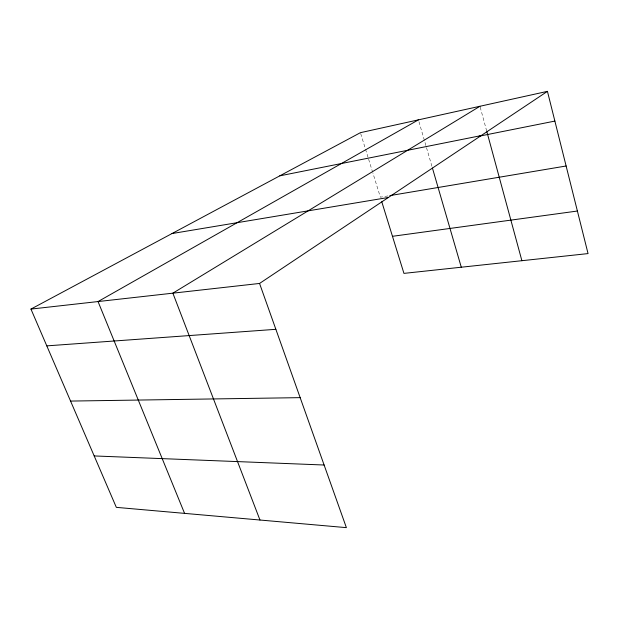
<?xml version="1.0" encoding="UTF-8"?>
<svg xmlns="http://www.w3.org/2000/svg" width="619" height="619" viewBox="0 0 619 619"><rect width="100%" height="100%" fill="white"/><g stroke="black" fill="none" stroke-linecap="round" stroke-linejoin="round"><path stroke-width="0.46" stroke-dasharray="3.1 2.32" d="M387.943 195.921L380.376 197.198L372.824 172.786M360.691 133.596L365.225 148.251M365.512 149.164L368.065 157.412M368.622 159.23L372.537 171.889M418.955 121.719L425.973 145.836M426.506 147.693L432.163 167.138M480.205 107.172L486.642 130.864"/><path stroke-width="0.93" d="M259.554 283.448L346.385 527.643L116.333 507.356L30.95 309.082L259.554 283.448L547.436 91.357L588.05 253.589L403.944 273.381L381.776 201.748M479.957 106.267L172.871 293.166L259.965 520.022M418.413 119.862L98.042 301.561L184.57 513.375M30.95 309.082L360.413 132.675L547.436 91.357M279.788 175.842L481.102 135.615M479.129 136.203L554.879 121.084M389.831 195.604L566.122 165.993M172.02 233.549L388.407 197.469M392.469 236.303L577.395 211.033M46.796 345.874L275.857 329.316M70.566 401.073L300.161 397.646M94.196 455.94L324.116 465.016M432.433 168.059L461.279 267.215M486.89 131.777L521.887 260.7"/></g></svg>
